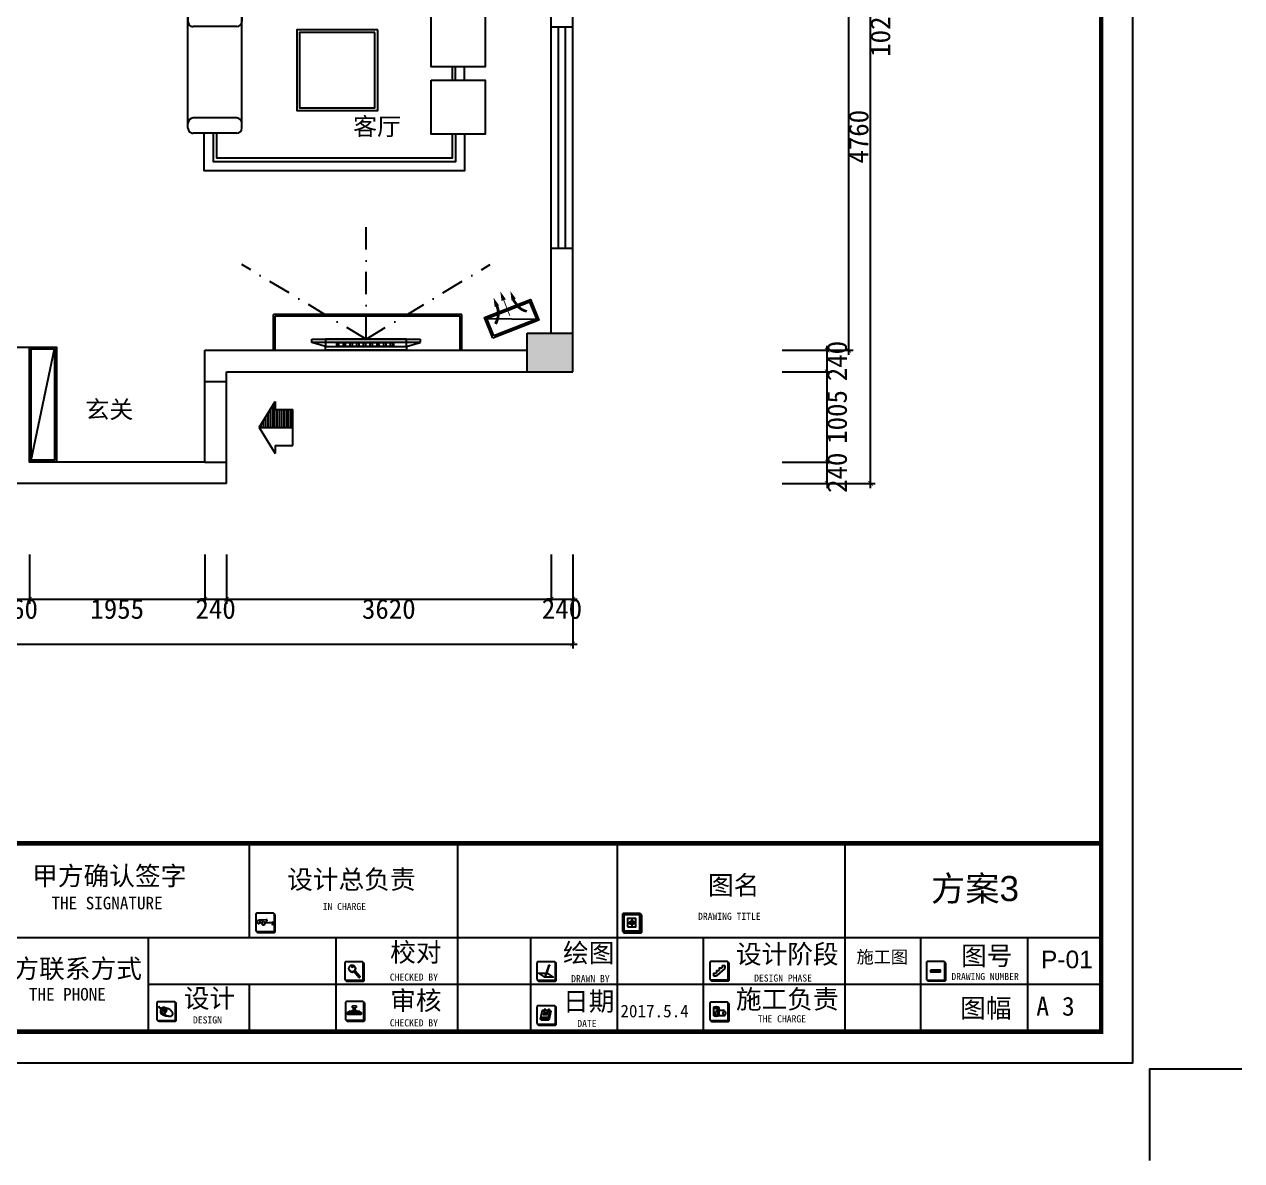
# Model space of a CAD drawing. Header units: millimetres. Extents: x 39175 to 431497, y 45587 to 68580.
# Drawn here: x 417930 to 431497, y 45587 to 58250 of the extents above; entities that cross this region are included whole.
import ezdxf
from ezdxf.enums import TextEntityAlignment as Align

# ---------------------------------------------------------------- set-up
doc = ezdxf.new("R2010")
doc.units = ezdxf.units.MM
doc.linetypes.add('DASHDOT', pattern=[1, 0.5, -0.25, 0, -0.25])
for name, color, linetype in [('0-01图框模板说明', 2, 'Continuous'), ('0-02图框细线', 136, 'Continuous'), ('016-P平面家具', 51, 'Continuous'), ('阿拉1', 8, 'Continuous')]:
    doc.layers.add(name, color=color, linetype=linetype)
doc.layers.add('Z not print', color=8, linetype='Continuous', plot=False)
doc.styles.add('ar', font='arial.ttf')
doc.styles.get("Standard").update_dxf_attribs({"font": ''})
doc.styles.get('Standard').set_extended_font_data('NSimSun')
doc.dimstyles.new('ISO-25', dxfattribs={"dimtxt": 220, "dimasz": 50, "dimexe": 50, "dimexo": 0.625, "dimtad": 2, "dimdec": 0, "dimtxsty": 'Standard', "dimblk": 'ARCHTICK', "dimcen": 2.5, "dimdle": 50, "dimclrd": 251, "dimclre": 251, "dimclrt": 51, "dimadec": 0, "dimazin": 0, "dimtfac": 1, "dimtdec": 0, "dimtix": 1, "dimtmove": 2, "dimatfit": 3, "dimfxl": 500, "dimfxlon": 1, "dimarcsym": 0})

# ---------------------------------------------------------------- blocks, each defined once
blk = doc.blocks.new('hgggg')
at = {"layer": '0-01图框模板说明'}
for points in [[(3505.73, 399.54, -0.414214), (3505.53, 399.34), (3502.97, 399.34, -0.071272), (3502.92, 399.35, 0.348143), (3503.11, 399.2), (3505.67, 399.2, 0.414214), (3505.86, 399.39), (3505.86, 401.95, 0.333108), (3505.72, 402.14, -0.057743), (3505.73, 402.09)], [(3564.11, 399.47, -0.414214), (3563.92, 399.28), (3561.36, 399.28, -0.071272), (3561.3, 399.28, 0.348143), (3561.5, 399.13), (3564.05, 399.13, 0.414214), (3564.25, 399.33), (3564.25, 401.89, 0.333108), (3564.11, 402.08, -0.057743), (3564.11, 402.03)], [(3519.89, 391.78, -0.414214), (3519.7, 391.59), (3517.14, 391.59, -0.071272), (3517.08, 391.59, 0.348143), (3517.27, 391.44), (3519.83, 391.44, 0.414214), (3520.03, 391.64), (3520.03, 394.2, 0.333108), (3519.89, 394.39, -0.057743), (3519.89, 394.34)], [(3550.49, 391.78, -0.414214), (3550.29, 391.59), (3547.73, 391.59, -0.071272), (3547.68, 391.59, 0.348143), (3547.87, 391.44), (3550.43, 391.44, 0.414214), (3550.62, 391.64), (3550.62, 394.2, 0.333108), (3550.48, 394.39, -0.057743), (3550.49, 394.34)], [(3578.01, 391.85, -0.414214), (3577.81, 391.65), (3575.26, 391.65, -0.071272), (3575.2, 391.66, 0.348143), (3575.39, 391.51), (3577.95, 391.51, 0.414214), (3578.15, 391.7), (3578.15, 394.26, 0.333108), (3578.01, 394.45, -0.057743), (3578.01, 394.4)], [(3612.51, 391.82, -0.414214), (3612.31, 391.62), (3609.76, 391.62, -0.071272), (3609.7, 391.63, 0.348143), (3609.89, 391.48), (3612.45, 391.48, 0.414214), (3612.65, 391.67), (3612.65, 394.23, 0.333108), (3612.51, 394.42, -0.057743), (3612.51, 394.38)], [(3610.26, 393.25), (3611.74, 393.25), (3611.74, 392.89), (3610.26, 392.89)], [(3489.99, 385.41, -0.414214), (3489.79, 385.21), (3487.23, 385.21, -0.071272), (3487.18, 385.22, 0.348143), (3487.37, 385.07), (3489.93, 385.07, 0.414214), (3490.12, 385.26), (3490.12, 387.82, 0.333108), (3489.98, 388.01, -0.057743), (3489.99, 387.97)], [(3519.99, 385.44, -0.414214), (3519.79, 385.25), (3517.23, 385.25, -0.071272), (3517.18, 385.26, 0.348143), (3517.37, 385.1), (3519.93, 385.1, 0.414214), (3520.13, 385.3), (3520.13, 387.86, 0.333108), (3519.98, 388.05, -0.057743), (3519.99, 388)], [(3578.01, 385.37, -0.414214), (3577.81, 385.18), (3575.26, 385.18, -0.071272), (3575.2, 385.18, 0.348143), (3575.39, 385.03), (3577.95, 385.03, 0.414214), (3578.15, 385.23), (3578.15, 387.79, 0.333108), (3578.01, 387.98, -0.057743), (3578.01, 387.93)], [(3550.49, 384.79, -0.414214), (3550.29, 384.59), (3547.73, 384.59, -0.071272), (3547.68, 384.6, 0.348143), (3547.87, 384.45), (3550.43, 384.45, 0.414214), (3550.62, 384.64), (3550.62, 387.2, 0.333108), (3550.48, 387.39, -0.057743), (3550.49, 387.35)]]:
    blk.add_hatch(color=8, dxfattribs=at).paths.add_polyline_path(points)
h = blk.add_hatch(color=8, dxfattribs=at)
h.paths.add_polyline_path([(3562.64, 400.99), (3562.38, 400.99), (3562.38, 400.75), (3562.64, 400.75)])
h.paths.add_polyline_path([(3562.64, 400.75), (3562.89, 400.75), (3562.89, 400.99), (3562.64, 400.99)])
h.paths.add_polyline_path([(3562.64, 400.75), (3562.64, 400.52), (3562.89, 400.52), (3562.89, 400.75)])
h.paths.add_polyline_path([(3562.64, 400.75), (3562.38, 400.75), (3562.38, 400.52), (3562.64, 400.52)])
at = {"layer": '0-01图框模板说明', "color": 8}
for p, q in [((3503.25, 401.2), (3504.44, 401.29)), ((3503.43, 401.19), (3504.46, 401.27)), ((3562.64, 401.41), (3562.64, 400.1)), ((3504.18, 400.74), (3505.37, 400.84)), ((3504.36, 400.73), (3505.39, 400.81)), ((3561.98, 400.75), (3563.29, 400.75)), ((3577.45, 393.49), (3576.13, 392.32)), ((3576.56, 393.56), (3576.56, 393.15)), ((3576.56, 393.56), (3577.01, 393.56)), ((3577.01, 393.95), (3577.45, 393.95)), ((3577.01, 393.95), (3577.01, 393.56)), ((3577.45, 393.95), (3577.45, 393.49)), ((3518.38, 393.02), (3519.23, 392.05)), ((3518.54, 393.16), (3519.38, 392.19)), ((3548.9, 392.34), (3548.88, 392.3)), ((3548.88, 392.3), (3548.89, 392.28)), ((3548.91, 392.33), (3548.89, 392.28)), ((3548.9, 392.3), (3548.89, 392.28)), ((3548.92, 392.33), (3548.9, 392.3)), ((3575.67, 392.73), (3575.67, 392.32)), ((3575.67, 392.73), (3576.12, 392.73)), ((3575.67, 392.32), (3576.13, 392.32)), ((3576.12, 393.15), (3576.56, 393.15)), ((3576.12, 393.15), (3576.12, 392.73)), ((3487.53, 386.56), (3487.53, 386.56)), ((3487.66, 386.95), (3488.14, 386.7)), ((3487.75, 386.44), (3488.36, 386.1)), ((3488.27, 386.93), (3487.79, 387.11)), ((3487.86, 386.92), (3487.86, 386.92)), ((3487.86, 386.92), (3488.21, 386.73)), ((3488.28, 386.86), (3487.91, 387.01)), ((3488.9, 387.07), (3488.28, 387.23)), ((3488.41, 386.7), (3488.52, 386.64)), ((3517.44, 386.49), (3517.74, 386.7)), ((3517.77, 386.7), (3518.07, 386.7)), ((3518.41, 386.87), (3518.41, 386.93)), ((3518.52, 386.87), (3518.52, 386.93)), ((3518.89, 386.7), (3519.22, 386.7)), ((3519.52, 386.49), (3519.25, 386.69)), ((3549.63, 386.78), (3549.3, 385.36)), ((3549.68, 386.74), (3549.35, 385.32)), ((3549.72, 386.71), (3549.39, 385.29)), ((3549.76, 386.67), (3549.43, 385.25)), ((3549.59, 386.82), (3549.76, 386.67)), ((3575.68, 387.24), (3575.68, 386.03)), ((3577.38, 386.76), (3576.17, 386.76)), ((3577.38, 385.95), (3576.17, 385.95)), ((3576.49, 387.24), (3576.49, 386.03)), ((3548.12, 385.4), (3548.29, 385.25)), ((3549.3, 385.36), (3548.17, 385.36)), ((3549.35, 385.32), (3548.21, 385.32)), ((3549.39, 385.29), (3548.26, 385.29)), ((3549.43, 385.25), (3548.29, 385.25))]:
    blk.add_line(p, q, dxfattribs=at)
at = {"layer": '0-01图框模板说明', "color": 2, "const_width": 0.724}
blk.add_lwpolyline([(3637.38, 670.41), (3637.38, 383.41), (3227.38, 383.41), (3227.38, 670.41)], close=True, dxfattribs=at)
blk.add_lwpolyline([(3637.38, 413.41), (3227.33, 413.41)], dxfattribs=at)
at = {"layer": '0-01图框模板说明', "color": 8}
for points in [[(3502.97, 399.34), (3505.53, 399.34, 0.414214), (3505.73, 399.54), (3505.73, 402.09, 0.414214), (3505.53, 402.29), (3502.97, 402.29, 0.414214), (3502.78, 402.09), (3502.78, 399.54, 0.414214)], [(3561.36, 399.28), (3563.92, 399.28, 0.414214), (3564.11, 399.47), (3564.11, 402.03, 0.414214), (3563.92, 402.23), (3561.36, 402.23, 0.414214), (3561.16, 402.03), (3561.16, 399.47, 0.414214)], [(3517.14, 391.59), (3519.7, 391.59, 0.414214), (3519.89, 391.78), (3519.89, 394.34, 0.414214), (3519.7, 394.54), (3517.14, 394.54, 0.414214), (3516.94, 394.34), (3516.94, 391.78, 0.414214)], [(3547.73, 391.59), (3550.29, 391.59, 0.414214), (3550.49, 391.78), (3550.49, 394.34, 0.414214), (3550.29, 394.54), (3547.73, 394.54, 0.414214), (3547.54, 394.34), (3547.54, 391.78, 0.414214)], [(3549.55, 393.92), (3549.44, 393.95), (3549.44, 393.97, -0.451962), (3549.51, 394), (3549.52, 393.99, -0.418435), (3549.55, 393.93)], [(3575.26, 391.65), (3577.81, 391.65, 0.414214), (3578.01, 391.85), (3578.01, 394.4, 0.414214), (3577.81, 394.6), (3575.26, 394.6, 0.414214), (3575.06, 394.4), (3575.06, 391.85, 0.414214)], [(3609.76, 391.62), (3612.31, 391.62, 0.414214), (3612.51, 391.82), (3612.51, 394.38, 0.414214), (3612.31, 394.57), (3609.76, 394.57, 0.414214), (3609.56, 394.38), (3609.56, 391.82, 0.414214)], [(3487.23, 385.21), (3489.79, 385.21, 0.414214), (3489.99, 385.41), (3489.99, 387.97, 0.414214), (3489.79, 388.16), (3487.23, 388.16, 0.414214), (3487.03, 387.97), (3487.03, 385.41, 0.414214)], [(3517.23, 385.25), (3519.79, 385.25, 0.414214), (3519.99, 385.44), (3519.99, 388, 0.414214), (3519.79, 388.2), (3517.23, 388.2, 0.414214), (3517.04, 388), (3517.04, 385.44, 0.414214)], [(3575.26, 385.18), (3577.81, 385.18, 0.414214), (3578.01, 385.37), (3578.01, 387.93, 0.414214), (3577.81, 388.13), (3575.26, 388.13, 0.414214), (3575.06, 387.93), (3575.06, 385.37, 0.414214)], [(3517.48, 386.5), (3519.48, 386.5, -0.414214), (3519.53, 386.45), (3519.53, 386.19, -0.414214), (3519.48, 386.13), (3517.48, 386.13, -0.414214), (3517.42, 386.19), (3517.42, 386.45, -0.414214)], [(3547.73, 384.59), (3550.29, 384.59, 0.414214), (3550.49, 384.79), (3550.49, 387.35, 0.414214), (3550.29, 387.54), (3547.73, 387.54, 0.414214), (3547.54, 387.35), (3547.54, 384.79, 0.414214)]]:
    blk.add_lwpolyline(points, format="xyb", close=True, dxfattribs=at)
for points in [[(3502.92, 399.35, 0.348143), (3503.11, 399.2), (3505.67, 399.2, 0.414214), (3505.86, 399.39), (3505.86, 401.95, 0.333108), (3505.72, 402.14)], [(3561.3, 399.28, 0.348143), (3561.5, 399.13), (3564.05, 399.13, 0.414214), (3564.25, 399.33), (3564.25, 401.89, 0.333108), (3564.11, 402.08)], [(3517.08, 391.59, 0.348143), (3517.27, 391.44), (3519.83, 391.44, 0.414214), (3520.03, 391.64), (3520.03, 394.2, 0.333108), (3519.89, 394.39)], [(3547.68, 391.59, 0.348143), (3547.87, 391.44), (3550.43, 391.44, 0.414214), (3550.62, 391.64), (3550.62, 394.2, 0.333108), (3550.48, 394.39)], [(3575.2, 391.66, 0.348143), (3575.39, 391.51), (3577.95, 391.51, 0.414214), (3578.15, 391.7), (3578.15, 394.26, 0.333108), (3578.01, 394.45)], [(3609.7, 391.63, 0.348143), (3609.89, 391.48), (3612.45, 391.48, 0.414214), (3612.65, 391.67), (3612.65, 394.23, 0.333108), (3612.51, 394.42)], [(3487.18, 385.22, 0.348143), (3487.37, 385.07), (3489.93, 385.07, 0.414214), (3490.12, 385.26), (3490.12, 387.82, 0.333108), (3489.98, 388.01)], [(3517.18, 385.26, 0.348143), (3517.37, 385.1), (3519.93, 385.1, 0.414214), (3520.13, 385.3), (3520.13, 387.86, 0.333108), (3519.98, 388.05)], [(3575.2, 385.18, 0.348143), (3575.39, 385.03), (3577.95, 385.03, 0.414214), (3578.15, 385.23), (3578.15, 387.79, 0.333108), (3578.01, 387.98)], [(3547.68, 384.6, 0.348143), (3547.87, 384.45), (3550.43, 384.45, 0.414214), (3550.62, 384.64), (3550.62, 387.2, 0.333108), (3550.48, 387.39)]]:
    blk.add_lwpolyline(points, format="xyb", dxfattribs=at)
for points in [[(3561.37, 399.48), (3563.91, 399.48), (3563.91, 402.02), (3561.37, 402.02)], [(3561.98, 400.1), (3563.29, 400.1), (3563.29, 401.41), (3561.98, 401.41)], [(3562.38, 400.99), (3562.89, 400.99), (3562.89, 400.52), (3562.38, 400.52)], [(3549.51, 393.82), (3549.4, 393.85), (3548.94, 392.57), (3549.04, 392.54)], [(3549.55, 393.91), (3549.44, 393.96), (3549.4, 393.86), (3549.51, 393.81)], [(3548.92, 392.33), (3548.9, 392.34), (3548.94, 392.57), (3549.04, 392.54)], [(3610.26, 393.25), (3611.74, 393.25), (3611.74, 392.89), (3610.26, 392.89)], [(3518.03, 386.68), (3518.93, 386.68), (3518.93, 386.57), (3518.03, 386.57)], [(3548.41, 385.73), (3548.52, 385.73), (3548.49, 385.65), (3548.38, 385.65)], [(3548.72, 386.48), (3549.18, 386.48), (3549.07, 386.11), (3548.6, 386.11)], [(3548.63, 385.73), (3548.74, 385.73), (3548.71, 385.65), (3548.6, 385.65)], [(3548.84, 385.73), (3548.95, 385.73), (3548.93, 385.65), (3548.81, 385.65)], [(3549.06, 385.73), (3549.17, 385.73), (3549.14, 385.65), (3549.03, 385.65)]]:
    blk.add_lwpolyline(points, close=True, dxfattribs=at)
for points in [[(3549.11, 392.7), (3549.15, 392.7), (3550.12, 392.07), (3548.82, 392.07), (3547.85, 392.7), (3548.98, 392.7)], [(3518.62, 386.76), (3518.8, 386.76), (3518.93, 386.68), (3518.03, 386.68), (3518.17, 386.76), (3518.31, 386.76)], [(3548.7, 386.82), (3549.59, 386.82), (3549.26, 385.4), (3548.12, 385.4), (3548.45, 386.82), (3548.65, 386.82)]]:
    blk.add_lwpolyline(points, dxfattribs=at)
for centre, radius in [((3518.13, 393.49), 0.533), ((3549.28, 386.66), 0.04)]:
    blk.add_circle(centre, radius, dxfattribs=at)
for centre, radius, start, end in [((3504.37, 401.1), 0.208, 298.7114, 70.1269), ((3504.37, 401.09), 0.198, 300.3285, 62.5398), ((3504.46, 401.26), 0.00492, 62.5398, 94.538), ((3503.53, 400.83), 0.368, 105.757, 120.9015), ((3503.54, 400.47), 0.321, 39.9377, 115.0821), ((3503.66, 401.01), 0.239, 194.4811, 315.0527), ((3503.43, 401.18), 0.00492, 94.538, 105.757), ((3504.46, 400.38), 0.368, 105.757, 138.6812), ((3504.36, 400.73), 0.00492, 94.538, 105.757), ((3504.47, 400.92), 0.00504, 133.8328, 294.2798), ((3505.3, 400.64), 0.208, 298.7114, 70.1269), ((3505.39, 400.81), 0.00492, 62.5398, 94.538), ((3505.3, 400.64), 0.198, 300.3285, 62.5398), ((3505.4, 400.46), 0.00504, 133.8328, 294.2798), ((3518.1, 393.5), 0.266, 22.4479, 114.9174), ((3518.04, 393.62), 0.125, 340.0341, 111.5177), ((3518.14, 393.44), 0.533, 323.7918, 16.5929), ((3518.14, 393.44), 0.533, 191.5054, 300.5031), ((3519.27, 392.15), 0.116, 246.2917, 21.6824), ((3488.27, 386.62), 0.686, 172.2315, 207.5085), ((3487.9, 386.71), 0.315, 158.1829, 240.9002), ((3488.94, 386.19), 1.48, 139.3249, 154.2833), ((3488.96, 388.03), 2.17, 233.0714, 279.6677), ((3488.13, 386.74), 0.518, 74.0812, 127.264), ((3487.88, 386.97), 0.0535, 54.1755, 246.924), ((3487.91, 386.98), 0.691, 277.384, 14.5417), ((3488.3, 386.97), 0.31, 239.1443, 279.6549), ((3488.23, 386.8), 0.0797, 255.5948, 46.2056), ((3488.13, 386.65), 0.31, 22.1455, 62.6561), ((3488.34, 386.74), 0.0787, 279.6549, 22.1455), ((3489.22, 387.84), 1.94, 243.4996, 273.0164), ((3487.87, 385.42), 1.94, 28.784, 58.3007), ((3489.18, 386.27), 0.4, 290.3762, 11.4241), ((3517.77, 386.65), 0.0574, 90, 119.8772), ((3518.46, 388.33), 1.14, 259.2449, 280.7551), ((3517.99, 386.87), 0.423, 7.6088, 51.9955), ((3518.23, 386.94), 0.197, 284.907, 336.821), ((3518.47, 387.04), 0.345, 237.0341, 302.9659), ((3518.94, 386.87), 0.423, 128.0045, 172.3912), ((3518.56, 386.87), 0.0402, 180, 209.5766), ((3518.71, 386.96), 0.21, 209.5766, 255.9056), ((3519.22, 386.65), 0.0574, 58.6434, 90), ((3548.67, 386.66), 0.04, 133.5405, 58.5094), ((3548.94, 386.72), 0.301, 120.0838, 193.4607), ((3548.67, 386.67), 0.0305, 218.3923, 328.4538), ((3548.94, 386.73), 0.249, 118.9884, 196.0214), ((3548.69, 386.65), 0.04, 72.6047, 87.6936), ((3548.83, 386.84), 0.146, 350.5454, 105.731), ((3548.81, 386.83), 0.115, 355.4404, 89.6822), ((3549.55, 386.72), 0.301, 127.1675, 193.4607), ((3549.3, 386.65), 0.04, 72.6047, 215.7707), ((3549.28, 386.67), 0.0305, 218.3923, 328.4538), ((3549.54, 386.73), 0.24, 120.88, 197.6449), ((3549.43, 386.88), 0.102, 75.6414, 126.1244), ((3549.42, 386.86), 0.0801, 333.2308, 96.566), ((3549.42, 386.86), 0.124, 340.7006, 72.9302)]:
    blk.add_arc(centre, radius, start, end, dxfattribs=at)
for centre, major_axis, ratio in [((3503.23, 400.89), (0, 0.305), 0.646017), ((3503.25, 400.88), (0, 0.305), 0.646017), ((3503.99, 400.67), (0, 0.305), 0.646017), ((3504, 400.66), (0, 0.305), 0.646017), ((3576.08, 387.24), (-0.401, 0), 0.454196), ((3576.08, 386.03), (-0.401, 0), 0.454196), ((3576.17, 386.35), (0, 0.401), 0.454196), ((3577.38, 386.35), (0, 0.401), 0.454196)]:
    blk.add_ellipse(centre, major_axis=major_axis, ratio=ratio, dxfattribs=at)
blk.add_ellipse((3518.46, 387.35), major_axis=(0.376, 0), ratio=0.460933, start_param=-0.967391, end_param=4.108984, dxfattribs=at)
for points in [[(3487.72, 387.06), (3487.51, 387.09), (3487.4, 387.2), (3487.35, 387.45)], [(3487.75, 387.1), (3487.5, 387.1), (3487.42, 387.28), (3487.37, 387.47)]]:
    blk.add_open_spline(points, degree=3, dxfattribs=at)
at = {"layer": '0-02图框细线'}
for p, q in [((3501.79, 398.41), (3501.79, 413.41)), ((3534.96, 398.41), (3534.96, 413.41)), ((3560.37, 383.41), (3560.37, 413.41)), ((3596.6, 398.41), (3596.6, 413.41)), ((3323.65, 398.41), (3637.38, 398.41)), ((3485.71, 383.41), (3485.71, 398.41)), ((3515.58, 383.41), (3515.58, 398.41)), ((3534.96, 383.41), (3534.96, 398.41)), ((3546.55, 383.41), (3546.55, 398.41)), ((3574.07, 383.41), (3574.07, 398.41)), ((3596.6, 383.41), (3596.6, 398.41)), ((3608.67, 383.41), (3608.67, 398.41)), ((3625.66, 398.41), (3625.66, 383.41)), ((3637.38, 390.91), (3485.71, 390.91)), ((3501.79, 383.41), (3501.79, 390.91))]:
    blk.add_line(p, q, dxfattribs=at)
blk.add_lwpolyline([(3642.38, 675.41), (3642.38, 378.41), (3222.38, 378.41), (3222.38, 675.41)], close=True, dxfattribs=at)
at = {"layer": 'Z not print', "color": 5}
blk.add_lwpolyline([(3645.14, 362.88), (3645.14, 377.48), (3659.75, 377.48)], dxfattribs=at)
at = {"layer": '0-02图框细线'}
for s, insert, char_height, attachment_point in [('{\\fSimSun|b0|i0|c134|p2;甲方确认签字}', (3467.17, 408.05), 3, 4), ('{\\fSimSun|b0|i0|c134|p2;设计总负责}', (3507.77, 407.48), 3, 4), ('{\\fSimSun|b0|i0|c134|p2;图名}', (3574.77, 406.57), 3, 4), ('{\\fSimSun|b0|i0|c134|p2;THE SIGNATURE}', (3470.25, 403.87), 2, 4), ('{\\fSimSun|b0|i0|c134|p2;IN CHARGE}', (3513.43, 403.33), 1.1268, 4), ('{\\fSimSun|b0|i0|c134|p2;DRAWING TITLE}', (3573.2, 401.77), 1.1268, 4), ('{\\fSimSun|b0|i0|c134|p2;校对}', (3524.17, 395.88), 3, 4), ('{\\fSimSun|b0|i0|c134|p2;绘图}', (3551.69, 395.79), 3, 4), ('{\\fSimSun|b0|i0|c134|p2;设计阶段}', (3579.22, 395.59), 3, 4), ('{\\fSimSun|b0|i0|c134|p2;甲方联系方式}', (3460.09, 393.27), 3, 4), ('{\\fSimHei|b0|i0|c134|p2;施工图}', (3602.52, 395.2), 2, 5), ('{\\fSimSun|b0|i0|c134|p2;图号}', (3615.08, 395.34), 3, 4), ('{\\fSimSun|b0|i0|c134|p2;CHECKED BY}', (3524.12, 392.09), 1.1268, 4), ('{\\fSimSun|b0|i0|c134|p2;DRAWN BY}', (3552.99, 391.85), 1.1268, 4), ('{\\fSimSun|b0|i0|c134|p2;DESIGN PHASE}', (3582.13, 391.94), 1.1268, 4), ('{\\fSimSun|b0|i0|c134|p2;DRAWING NUMBER}', (3613.53, 392.18), 1.1268, 4), ('{\\fSimSun|b0|i0|c134|p2;THE PHONE}', (3466.66, 389.35), 2, 4), ('{\\fSimSun|b0|i0|c134|p2;设计}', (3491.31, 388.55), 3, 4), ('{\\fSimSun|b0|i0|c134|p2;审核}', (3524.17, 388.21), 3, 4), ('{\\fSimSun|b0|i0|c134|p2;日期}', (3551.69, 388.07), 3, 4), ('{\\fSimSun|b0|i0|c134|p2;施工负责}', (3579.22, 388.42), 3, 4), ('{\\fSimHei|b0|i0|c134|p49;2017.5.4}', (3560.83, 386.68), 2, 4), ('{\\fSimSun|b0|i0|c134|p2;图幅}', (3614.92, 387), 3, 4), ('{\\fSimSun|b0|i0|c134|p2;A 3}', (3627.05, 387.44), 3, 4), ('{\\fSimSun|b0|i0|c134|p2;DESIGN}', (3492.78, 385.27), 1.1268, 4), ('{\\fSimSun|b0|i0|c134|p2;THE CHARGE}', (3582.72, 385.45), 1.1268, 4), ('{\\fSimSun|b0|i0|c134|p2;CHECKED BY}', (3524.12, 384.81), 1.1268, 4), ('{\\fSimSun|b0|i0|c134|p2;DATE}', (3553.97, 384.71), 1.1268, 4)]:
    blk.add_mtext(s, dxfattribs=dict(at, insert=insert, char_height=char_height, attachment_point=attachment_point))
blk = doc.blocks.new('_ArchTick')
at = {"color": 0, "linetype": 'ByBlock', "const_width": 0.15}
blk.add_lwpolyline([(-0.5, -0.5), (0.5, 0.5)], dxfattribs=at)
blk = doc.blocks.new('*D198')
at = {"color": 251, "lineweight": -2, "transparency": 16777216}
for p, q in [((417727, 52344), (417727, 51794)), ((417987, 52344), (417987, 51794)), ((417727, 51844), (417677, 51844)), ((417727, 51844), (417987, 51844)), ((417987, 51844), (418037, 51844))]:
    blk.add_line(p, q, dxfattribs=at)
at = {"layer": 'Defpoints', "color": 0, "transparency": 16777216}
for p in [(417727, 53373), (417987, 53373), (417987, 51844)]:
    blk.add_point(p, dxfattribs=at)
at = {"color": 251, "lineweight": -2, "transparency": 16777216, "xscale": 50, "yscale": 50, "zscale": 50}
blk.add_blockref('_ArchTick', (417727, 51844), dxfattribs=at)
at = {"color": 251, "lineweight": -2, "transparency": 16777216, "xscale": 50, "yscale": 50, "zscale": 50, "rotation": 180}
blk.add_blockref('_ArchTick', (417987, 51844), dxfattribs=at)
at = {"color": 51, "transparency": 16777216, "insert": (417857, 51734), "char_height": 220, "attachment_point": 5}
blk.add_mtext('260', dxfattribs=at)
blk = doc.blocks.new('*D189')
at = {"color": 251, "lineweight": -2, "transparency": 16777216}
for p, q in [((417987, 52344), (417987, 51794)), ((419942, 52344), (419942, 51794)), ((417937, 51844), (419992, 51844))]:
    blk.add_line(p, q, dxfattribs=at)
at = {"layer": 'Defpoints', "color": 0, "transparency": 16777216}
for p in [(417987, 53373), (419942, 53373), (419942, 51844)]:
    blk.add_point(p, dxfattribs=at)
at = {"color": 251, "lineweight": -2, "transparency": 16777216, "xscale": 50, "yscale": 50, "zscale": 50, "rotation": 180}
blk.add_blockref('_ArchTick', (417987, 51844), dxfattribs=at)
at = {"color": 251, "lineweight": -2, "transparency": 16777216, "xscale": 50, "yscale": 50, "zscale": 50}
blk.add_blockref('_ArchTick', (419942, 51844), dxfattribs=at)
at = {"color": 51, "transparency": 16777216, "insert": (418965, 51734), "char_height": 220, "attachment_point": 5}
blk.add_mtext('1955', dxfattribs=at)
blk = doc.blocks.new('*D190')
at = {"color": 251, "lineweight": -2, "transparency": 16777216}
for p, q in [((419942, 52344), (419942, 51794)), ((420182, 52344), (420182, 51794)), ((419942, 51844), (419892, 51844)), ((419942, 51844), (420182, 51844)), ((420182, 51844), (420232, 51844))]:
    blk.add_line(p, q, dxfattribs=at)
at = {"layer": 'Defpoints', "color": 0, "transparency": 16777216}
for p in [(419942, 53373), (420182, 53373), (420182, 51844)]:
    blk.add_point(p, dxfattribs=at)
at = {"color": 251, "lineweight": -2, "transparency": 16777216, "xscale": 50, "yscale": 50, "zscale": 50}
blk.add_blockref('_ArchTick', (419942, 51844), dxfattribs=at)
at = {"color": 251, "lineweight": -2, "transparency": 16777216, "xscale": 50, "yscale": 50, "zscale": 50, "rotation": 180}
blk.add_blockref('_ArchTick', (420182, 51844), dxfattribs=at)
at = {"color": 51, "transparency": 16777216, "insert": (420062, 51734), "char_height": 220, "attachment_point": 5}
blk.add_mtext('240', dxfattribs=at)
blk = doc.blocks.new('*D191')
at = {"color": 251, "lineweight": -2, "transparency": 16777216}
for p, q in [((420182, 52344), (420182, 51794)), ((423802, 52344), (423802, 51794)), ((420132, 51844), (423852, 51844))]:
    blk.add_line(p, q, dxfattribs=at)
at = {"layer": 'Defpoints', "color": 0, "transparency": 16777216}
for p in [(423802, 54808), (420182, 53373), (423802, 51844)]:
    blk.add_point(p, dxfattribs=at)
at = {"color": 251, "lineweight": -2, "transparency": 16777216, "xscale": 50, "yscale": 50, "zscale": 50, "rotation": 180}
blk.add_blockref('_ArchTick', (420182, 51844), dxfattribs=at)
at = {"color": 251, "lineweight": -2, "transparency": 16777216, "xscale": 50, "yscale": 50, "zscale": 50}
blk.add_blockref('_ArchTick', (423802, 51844), dxfattribs=at)
at = {"color": 51, "transparency": 16777216, "insert": (421992, 51734), "char_height": 220, "attachment_point": 5}
blk.add_mtext('3620', dxfattribs=at)
blk = doc.blocks.new('*D192')
at = {"color": 251, "lineweight": -2, "transparency": 16777216}
for p, q in [((423802, 52344), (423802, 51794)), ((424042, 52344), (424042, 51794)), ((423802, 51844), (423752, 51844)), ((423802, 51844), (424042, 51844)), ((424042, 51844), (424092, 51844))]:
    blk.add_line(p, q, dxfattribs=at)
at = {"layer": 'Defpoints', "color": 0, "transparency": 16777216}
for p in [(423802, 54808), (424042, 54378), (424042, 51844)]:
    blk.add_point(p, dxfattribs=at)
at = {"color": 251, "lineweight": -2, "transparency": 16777216, "xscale": 50, "yscale": 50, "zscale": 50}
blk.add_blockref('_ArchTick', (423802, 51844), dxfattribs=at)
at = {"color": 251, "lineweight": -2, "transparency": 16777216, "xscale": 50, "yscale": 50, "zscale": 50, "rotation": 180}
blk.add_blockref('_ArchTick', (424042, 51844), dxfattribs=at)
at = {"color": 51, "transparency": 16777216, "insert": (423922, 51734), "char_height": 220, "attachment_point": 5}
blk.add_mtext('240', dxfattribs=at)
blk = doc.blocks.new('*D199')
at = {"color": 251, "lineweight": -2, "transparency": 16777216}
for p, q in [((426378, 53373), (426928, 53373)), ((426878, 53373), (426878, 53423)), ((426878, 53133), (426878, 53373)), ((426378, 53133), (426928, 53133)), ((426878, 53133), (426878, 53083))]:
    blk.add_line(p, q, dxfattribs=at)
at = {"layer": 'Defpoints', "color": 0, "transparency": 16777216}
for p in [(419942, 53373), (426878, 53373), (420182, 53133)]:
    blk.add_point(p, dxfattribs=at)
at = {"color": 251, "lineweight": -2, "transparency": 16777216, "xscale": 50, "yscale": 50, "zscale": 50}
for p, rotation in [((426878, 53373), 270), ((426878, 53133), 90)]:
    blk.add_blockref('_ArchTick', p, dxfattribs=dict(at, rotation=rotation))
at = {"color": 51, "transparency": 16777216, "insert": (426989, 53253), "char_height": 220, "attachment_point": 5, "rotation": 90}
blk.add_mtext('240', dxfattribs=at)
blk = doc.blocks.new('*D200')
at = {"color": 251, "lineweight": -2, "transparency": 16777216}
for p, q in [((426878, 53323), (426878, 54428)), ((426378, 54378), (426928, 54378)), ((426378, 53373), (426928, 53373))]:
    blk.add_line(p, q, dxfattribs=at)
at = {"layer": 'Defpoints', "color": 0, "transparency": 16777216}
for p in [(424042, 54378), (426878, 54378), (419942, 53373)]:
    blk.add_point(p, dxfattribs=at)
at = {"color": 251, "lineweight": -2, "transparency": 16777216, "xscale": 50, "yscale": 50, "zscale": 50}
for p, rotation in [((426878, 54378), 90), ((426878, 53373), 270)]:
    blk.add_blockref('_ArchTick', p, dxfattribs=dict(at, rotation=rotation))
at = {"color": 51, "transparency": 16777216, "insert": (426989, 53875), "char_height": 220, "attachment_point": 5, "rotation": 90}
blk.add_mtext('1005', dxfattribs=at)
blk = doc.blocks.new('*D201')
at = {"color": 251, "lineweight": -2, "transparency": 16777216}
for p, q in [((426378, 54618), (426928, 54618)), ((426878, 54618), (426878, 54668)), ((426878, 54378), (426878, 54618)), ((426378, 54378), (426928, 54378)), ((426878, 54378), (426878, 54328))]:
    blk.add_line(p, q, dxfattribs=at)
at = {"layer": 'Defpoints', "color": 0, "transparency": 16777216}
for p in [(423532, 54618), (426878, 54618), (424042, 54378)]:
    blk.add_point(p, dxfattribs=at)
at = {"color": 251, "lineweight": -2, "transparency": 16777216, "xscale": 50, "yscale": 50, "zscale": 50}
for p, rotation in [((426878, 54618), 270), ((426878, 54378), 90)]:
    blk.add_blockref('_ArchTick', p, dxfattribs=dict(at, rotation=rotation))
at = {"color": 51, "transparency": 16777216, "insert": (426989, 54498), "char_height": 220, "attachment_point": 5, "rotation": 90}
blk.add_mtext('240', dxfattribs=at)
blk = doc.blocks.new('*D202')
at = {"color": 251, "lineweight": -2, "transparency": 16777216}
for p, q in [((427118, 54568), (427118, 59428)), ((426618, 59378), (427168, 59378)), ((426618, 54618), (427168, 54618))]:
    blk.add_line(p, q, dxfattribs=at)
at = {"layer": 'Defpoints', "color": 0, "transparency": 16777216}
for p in [(424042, 59378), (427118, 59378), (423532, 54618)]:
    blk.add_point(p, dxfattribs=at)
at = {"color": 251, "lineweight": -2, "transparency": 16777216, "xscale": 50, "yscale": 50, "zscale": 50}
for p, rotation in [((427118, 59378), 90), ((427118, 54618), 270)]:
    blk.add_blockref('_ArchTick', p, dxfattribs=dict(at, rotation=rotation))
at = {"color": 51, "transparency": 16777216, "insert": (427229, 56998), "char_height": 220, "attachment_point": 5, "rotation": 90}
blk.add_mtext('4760', dxfattribs=at)
blk = doc.blocks.new('*D194')
at = {"color": 251, "lineweight": -2, "transparency": 16777216}
for p, q in [((406662, 51844), (406662, 51294)), ((424042, 51844), (424042, 51294)), ((406612, 51344), (424092, 51344))]:
    blk.add_line(p, q, dxfattribs=at)
at = {"layer": 'Defpoints', "color": 0, "transparency": 16777216}
for p in [(424042, 54378), (406662, 53133), (424042, 51344)]:
    blk.add_point(p, dxfattribs=at)
at = {"color": 251, "lineweight": -2, "transparency": 16777216, "xscale": 50, "yscale": 50, "zscale": 50, "rotation": 180}
blk.add_blockref('_ArchTick', (406662, 51344), dxfattribs=at)
at = {"color": 251, "lineweight": -2, "transparency": 16777216, "xscale": 50, "yscale": 50, "zscale": 50}
blk.add_blockref('_ArchTick', (424042, 51344), dxfattribs=at)
at = {"color": 51, "transparency": 16777216, "insert": (415352, 51234), "char_height": 220, "attachment_point": 5}
blk.add_mtext('17380', dxfattribs=at)
blk = doc.blocks.new('*D221')
at = {"color": 251, "lineweight": -2, "transparency": 16777216}
for p, q in [((426861, 63393), (427411, 63393)), ((427361, 53083), (427361, 63443)), ((426861, 53133), (427411, 53133))]:
    blk.add_line(p, q, dxfattribs=at)
at = {"layer": 'Defpoints', "color": 0, "transparency": 16777216}
for p in [(420182, 63393), (427361, 63393), (420182, 53133)]:
    blk.add_point(p, dxfattribs=at)
at = {"color": 251, "lineweight": -2, "transparency": 16777216, "xscale": 50, "yscale": 50, "zscale": 50}
for p, rotation in [((427361, 63393), 90), ((427361, 53133), 270)]:
    blk.add_blockref('_ArchTick', p, dxfattribs=dict(at, rotation=rotation))
at = {"color": 51, "transparency": 16777216, "insert": (427472, 58263), "char_height": 220, "attachment_point": 5, "rotation": 90}
blk.add_mtext('10260', dxfattribs=at)
blk = doc.blocks.new('A$C7E183354')
h = blk.add_hatch(color=51)
h.paths.add_polyline_path([(483, 363), (474, 368, 0.105784), (444, 277), (454, 281, -0.09957)])
h.paths.add_polyline_path([(454, 281), (444, 277, 0.024147), (442, 255), (452, 259, -0.02552)])
h.paths.add_polyline_path([(452, 259), (442, 255, 0.0992), (459, 166), (468, 170, -0.104026)])
h.paths.add_polyline_path([(133, 231), (130, 221, -0.09957), (207, 182), (217, 186, 0.105784)])
h.paths.add_polyline_path([(217, 186), (207, 182, -0.02552), (224, 167), (234, 171, 0.024147)])
h.paths.add_polyline_path([(234, 171), (224, 167, -0.104026), (274, 92), (283, 95, 0.0992)])
at = {"color": 250}
blk.add_line((104, 118), (499, 503), dxfattribs=at)
at = {"color": 1}
blk.add_line((459, 166), (468, 170), dxfattribs=at)
at = {"color": 51}
blk.add_line((274, 92), (283, 95), dxfattribs=at)
blk.add_lwpolyline([(0, 324), (93, 92), (604, 297), (510, 529)], close=True, dxfattribs=at)
at = {"color": 250}
blk.add_lwpolyline([(26, 313), (104, 118), (578, 308), (499, 503)], close=True, dxfattribs=at)
at = {"color": 51, "const_width": 10}
blk.add_lwpolyline([(380, 98), (310, 271)], dxfattribs=at)
at = {"color": 51}
for points in [[(503, 75, 0, 52.5, 0), (465, 170, 52.5, 52.5, 0)], [(316, 0, 0, 52.5, 0), (278, 95, 52.5, 52.5, 0)], [(418, 2, 0, 52.5, 0), (380, 98, 52.5, 52.5, 0)]]:
    blk.add_lwpolyline(points, format="xyseb", dxfattribs=at)
for centre, radius, start, end in [((672, 252), 229, 149.5372, 201.8853), ((672, 252), 219, 149.5372, 201.8853), ((70, 10), 219, 21.8853, 74.2333), ((70, 10), 229, 21.8853, 74.2333)]:
    blk.add_arc(centre, radius, start, end, dxfattribs=at)
blk = doc.blocks.new('海龙工具_2014102820235788')
at = {"layer": '016-P平面家具', "color": 51, "ltscale": 120}
for p, q in [((675, 1600), (125, 1600)), ((125, 1600), (125, 1050)), ((675, 1050), (675, 1600)), ((1751, 1419), (1600, 1419)), ((52, 1000), (661, 1000)), ((125, 1050), (675, 1050)), ((0, -948), (0, 948)), ((713, 948), (713, 843)), ((99, 790), (99, -790)), ((661, 790), (99, 790)), ((661, 790), (99, 790)), ((99, 790), (99, 314)), ((766, 790), (661, 790)), ((818, 367), (818, 738)), ((766, 314), (99, 314)), ((766, 314), (99, 314)), ((99, 314), (766, 314)), ((99, 314), (766, 314)), ((99, 314), (99, -314)), ((818, -262), (818, 262)), ((99, -314), (99, -790)), ((99, -314), (766, -314)), ((766, -314), (99, -314)), ((818, -738), (818, -367)), ((99, -790), (661, -790)), ((99, -790), (661, -790)), ((661, -790), (766, -790)), ((713, -843), (713, -948)), ((661, -1000), (52, -1000)), ((125, -1600), (125, -1050)), ((125, -1050), (675, -1050)), ((675, -1050), (675, -1600)), ((2284, -1064), (1047, -1064)), ((1047, -1064), (1096, -1064)), ((1047, -1064), (1096, -1064)), ((2284, -1064), (2227, -1064)), ((991, -1121), (991, -1608)), ((991, -1121), (991, -1608)), ((1152, -1121), (1152, -1608)), ((1152, -1121), (1152, -1608)), ((2170, -1121), (2170, -1608)), ((2340, -1121), (2340, -1608)), ((675, -1600), (125, -1600)), ((2284, -1664), (1047, -1664)), ((1047, -1664), (1096, -1664)), ((1047, -1664), (1096, -1664)), ((2284, -1664), (2227, -1664))]:
    blk.add_line(p, q, dxfattribs=at)
at = {"layer": '016-P平面家具', "color": 250, "ltscale": 120}
for p, q in [((645, 1570), (155, 1570)), ((155, 1570), (155, 1080)), ((645, 1080), (645, 1570)), ((397, 1163), (397, 1489)), ((558, 1326), (232, 1326)), ((1751, 1319), (1600, 1319)), ((1600, 1279), (1751, 1279)), ((155, 1080), (645, 1080)), ((155, -1080), (645, -1080)), ((155, -1570), (155, -1080)), ((645, -1080), (645, -1570)), ((397, -1163), (397, -1489)), ((558, -1326), (232, -1326)), ((645, -1570), (155, -1570))]:
    blk.add_line(p, q, dxfattribs=at)
at = {"layer": '016-P平面家具', "color": 51, "ltscale": 120}
for points in [[(1000, 1047), (1000, 1647), (1600, 1647), (1600, 1047)], [(1751, 1047), (1751, 1647), (2351, 1647), (2351, 1047)], [(1188, 450), (1188, -450), (2088, -450), (2088, 450)]]:
    blk.add_lwpolyline(points, close=True, dxfattribs=at)
at = {"layer": '016-P平面家具', "color": 51}
for points in [[(675, 1419), (1000, 1419)], [(404, 1000), (404, 1050)], [(404, -1050), (404, -1000)], [(991, -1483), (675, -1483)]]:
    blk.add_lwpolyline(points, dxfattribs=at)
at = {"layer": '016-P平面家具', "color": 51, "ltscale": 120}
blk.add_lwpolyline([(2351, 1419), (2760, 1419), (2760, -1482), (2340, -1482)], dxfattribs=at)
at = {"layer": '016-P平面家具', "color": 250, "ltscale": 120}
for points in [[(675, 1319), (1000, 1319)], [(675, 1279), (1000, 1279)], [(2351, 1319), (2660, 1319), (2660, -567)], [(2351, 1279), (2620, 1279), (2620, -567)], [(504, 1000), (504, 1050)], [(544, 1000), (544, 1050)], [(2620, -567), (2620, -1341), (2340, -1341)], [(2660, -567), (2660, -1381), (2340, -1381)], [(2660, -567), (2660, -1382)], [(504, -1050), (504, -1000)], [(544, -1050), (544, -1000)], [(991, -1341), (675, -1341)], [(991, -1383), (675, -1383)]]:
    blk.add_lwpolyline(points, dxfattribs=at)
blk.add_lwpolyline([(157, -790, 0.414214), (210, -738), (210, 738, 0.414214), (157, 790), (99, 790), (99, -790)], format="xyb", close=True, dxfattribs=at)
blk.add_lwpolyline([(1218, 420), (1218, -420), (2058, -420), (2058, 420)], close=True, dxfattribs=at)
at = {"layer": '016-P平面家具', "color": 51, "ltscale": 120}
for centre in [(395, 1326), (395, -1326)]:
    blk.add_circle(centre, 130, dxfattribs=at)
at = {"layer": '016-P平面家具', "color": 250, "ltscale": 120}
for centre in [(395, 1326), (395, -1326)]:
    blk.add_circle(centre, 55, dxfattribs=at)
at = {"layer": '016-P平面家具', "color": 51, "ltscale": 120}
for centre, radius, start, end in [((52, 948), 52.4, 90, 180), ((661, 948), 52.4, 0, 90), ((661, 843), 52.4, 270, 0), ((766, 738), 52.4, 0, 90), ((766, 367), 52.4, 270, 0), ((766, 367), 52.4, 270, 0), ((766, 262), 52.4, 0, 90), ((766, 262), 52.4, 0, 90), ((766, -262), 52.4, 270, 0), ((766, -262), 52.4, 270, 0), ((766, -367), 52.4, 0, 90), ((661, -843), 52.4, 0, 90), ((766, -738), 52.4, 270, 0), ((766, -738), 52.4, 270, 0), ((52, -948), 52.4, 180, 270), ((661, -948), 52.4, 270, 0), ((1047, -1121), 56.3, 90, 180), ((1047, -1121), 56.3, 90, 180), ((1096, -1121), 56.3, 0, 90), ((1096, -1121), 56.3, 0, 90), ((2227, -1121), 56.3, 90, 180), ((2284, -1121), 56.3, 0, 90), ((1047, -1608), 56.3, 180, 270), ((1047, -1608), 56.3, 180, 270), ((1096, -1608), 56.3, 270, 0), ((1096, -1608), 56.3, 270, 0), ((2227, -1608), 56.3, 180, 270), ((2284, -1608), 56.3, 270, 0)]:
    blk.add_arc(centre, radius, start, end, dxfattribs=at)
blk = doc.blocks.new('A$C3CBC0539')
at = {"color": 51}
for p, q in [((932, 2185), (780, 2141)), ((932, 2229), (1833, 2229)), ((932, 2185), (932, 2229)), ((1833, 2185), (932, 2185)), ((1832, 2185), (932, 2185)), ((932, 2185), (932, 2105)), ((1832, 2105), (1832, 2185)), ((1832, 2185), (1988, 2141)), ((1833, 2229), (1833, 2185)), ((780, 2141), (1988, 2141)), ((780, 2105), (780, 2141)), ((1988, 2105), (780, 2105)), ((932, 2105), (1832, 2105)), ((1988, 2141), (1988, 2105))]:
    blk.add_line(p, q, dxfattribs=at)
at = {"color": 250, "linetype": 'DASHDOT', "ltscale": 500}
for q in [(0, 1273), (1382, 835), (2765, 1273)]:
    blk.add_line((1382, 2105), q, dxfattribs=at)
at = {"layer": '阿拉1', "color": 8}
for p, q in [((1076, 2185), (1706, 2185)), ((1706, 2141), (1076, 2141))]:
    blk.add_line(p, q, dxfattribs=at)
at = {"layer": '阿拉1', "color": 250}
for p, q in [((1076, 2141), (1076, 2185)), ((1088, 2141), (1088, 2185)), ((1113, 2141), (1113, 2185)), ((1163, 2141), (1163, 2185)), ((1188, 2141), (1188, 2185)), ((1238, 2141), (1238, 2185)), ((1263, 2141), (1263, 2185)), ((1313, 2141), (1313, 2185)), ((1338, 2141), (1338, 2185)), ((1388, 2141), (1388, 2185)), ((1413, 2141), (1413, 2185)), ((1463, 2141), (1463, 2185)), ((1488, 2141), (1488, 2185)), ((1538, 2141), (1538, 2185)), ((1563, 2141), (1563, 2185)), ((1613, 2141), (1613, 2185)), ((1638, 2141), (1638, 2185)), ((1688, 2141), (1688, 2185)), ((1706, 2185), (1706, 2141))]:
    blk.add_line(p, q, dxfattribs=at)

msp = doc.modelspace()

# ---------------------------------------------------------------- hatches: boundary and pattern name
h = msp.add_hatch(color=8)
h.dxf.hatch_style = 1
h.paths.add_polyline_path([(424042.5, 54807.9), (423532.5, 54807.9), (423532.5, 54377.9), (424042.5, 54377.9)])
h = msp.add_hatch()
h.set_pattern_fill('ANSI31', color=251, scale=8, angle=45, style=0)
h.set_pattern_definition([(90, (420545.47, 53758.2), (-25.4, 5e-15), [])])
h.paths.add_polyline_path([(420923.8, 53958.2), (420723.8, 53958.2), (420723.8, 54048.1), (420545.5, 53758.2), (420923.8, 53758.2)])

# ---------------------------------------------------------------- linework, layer by layer
for p, q in [((423802.5, 58222.9), (423802.5, 59377.9)), ((424042.5, 58222.9), (424042.5, 59377.9)), ((423802.5, 58222.9), (424042.5, 58222.9)), ((423802.5, 54807.9), (423802.5, 55757.9)), ((423802.5, 55757.9), (424042.5, 55757.9)), ((424042.5, 54377.9), (424042.5, 55757.9)), ((423532.5, 54377.9), (423532.5, 54807.9)), ((423532.5, 54807.9), (424042.5, 54807.9)), ((417727.5, 54652.9), (417987.5, 54652.9)), ((417987.5, 53372.9), (417987.5, 54652.9)), ((417987.5, 54652.9), (417987.5, 53372.9)), ((419942.5, 54267.9), (419942.5, 54617.9)), ((419942.5, 54617.9), (423532.5, 54617.9)), ((420182.5, 54377.9), (424042.5, 54377.9)), ((420182.5, 54267.9), (420182.5, 54377.9)), ((420182.5, 54267.9), (419942.5, 54267.9)), ((420723.8, 54048.1), (420723.8, 53958.2)), ((419942.5, 53372.9), (417987.5, 53372.9)), ((418287.5, 53372.9), (417987.5, 53372.9)), ((419942.5, 53372.9), (420182.5, 53372.9)), ((420182.5, 53132.9), (420182.5, 53372.9)), ((420182.5, 53132.9), (406662.5, 53132.9))]:
    msp.add_line(p, q)
at = {"color": 251}
for p, q in [((423802.5, 55757.9), (423802.5, 58222.9)), ((424042.5, 55757.9), (424042.5, 58222.9)), ((419942.5, 53372.9), (419942.5, 54267.9)), ((420182.5, 53372.9), (420182.5, 54267.9))]:
    msp.add_line(p, q, dxfattribs=at)
at = {"color": 51}
for p, q in [((423882.5, 55757.9), (423882.5, 58222.9)), ((423962.5, 55757.9), (423962.5, 58222.9))]:
    msp.add_line(p, q, dxfattribs=at)
at = {"color": 1}
for p, q in [((418007.5, 53392.9), (418267.5, 54632.9)), ((420545.5, 53758.2), (420723.8, 54048.1)), ((420723.8, 53958.2), (420923.8, 53958.2)), ((420923.8, 53558.2), (420923.8, 53958.2)), ((420545.5, 53758.2), (420723.8, 53468.3)), ((420545.5, 53758.2), (420923.8, 53758.2)), ((420723.8, 53558.2), (420723.8, 53468.3)), ((420723.8, 53558.2), (420923.8, 53558.2))]:
    msp.add_line(p, q, dxfattribs=at)
at = {"color": 2}
msp.add_lwpolyline([(417987.5, 54652.9), (418287.5, 54652.9), (418287.5, 53372.9), (417987.5, 53372.9)], close=True, dxfattribs=at)
at = {"color": 1}
msp.add_lwpolyline([(418007.5, 54632.9), (418267.5, 54632.9), (418267.5, 53392.9), (418007.5, 53392.9)], close=True, dxfattribs=at)
at = {"layer": '016-P平面家具'}
for p, q in [((422806.6, 55017.9), (420706.6, 55017.9)), ((420706.6, 54617.9), (420706.6, 55017.9)), ((422806.6, 54617.9), (422806.6, 55017.9))]:
    msp.add_line(p, q, dxfattribs=at)
at = {"layer": '016-P平面家具', "color": 250}
for p, q in [((422786.6, 54997.9), (420726.6, 54997.9)), ((420726.6, 54617.9), (420726.6, 54997.9)), ((422786.6, 54617.9), (422786.6, 54997.9))]:
    msp.add_line(p, q, dxfattribs=at)

# ---------------------------------------------------------------- block references
at = {"layer": '0-02图框细线', "xscale": 70, "yscale": 70, "zscale": 70}
msp.add_blockref('hgggg', (175315.1, 20185.6), dxfattribs=at)
at = {"layer": '016-P平面家具', "color": 6, "ltscale": 10, "rotation": 270}
msp.add_blockref('海龙工具_2014102820235788', (421417.9, 59377.9), dxfattribs=at)
at = {"layer": '016-P平面家具', "rotation": 180}
msp.add_blockref('A$C3CBC0539', (423120.3, 56846.7), dxfattribs=at)
at = {"layer": '016-P平面家具', "xscale": -1, "rotation": 223.2545824271891}
msp.add_blockref('A$C7E183354', (422929.1, 54987.9), dxfattribs=at)

# ---------------------------------------------------------------- texts
at = {"color": 2, "style": 'ar', "flags": 8}
for tag, height, p in [('客厅', 196, (421862, 57117.6)), ('玄关', 196, (418876.9, 53962.6)), ('方案3', 280, (428525.8, 48625.5)), ('P-01', 196, (429549.6, 47829.7))]:
    msp.add_attdef(tag, text='原始结构图', height=height, dxfattribs=at).set_placement(p, align=Align.MIDDLE)

# ---------------------------------------------------------------- dimensions: what is measured, and where the dimension line sits
for base, p1, p2, angle, picture, middle in [((427361.1, 63392.9), (420182.5, 53132.9), (420182.5, 63392.9), 90, '*D221', (427471.7, 58262.9)), ((427118.5, 59377.9), (423532.5, 54617.9), (424042.5, 59377.9), 270, '*D202', (427229.1, 56997.9)), ((426878.5, 54617.9), (424042.5, 54377.9), (423532.5, 54617.9), 270, '*D201', (426989.1, 54497.9)), ((426878.5, 54377.9), (419942.5, 53372.9), (424042.5, 54377.9), 270, '*D200', (426989.1, 53875.4)), ((426878.5, 53372.9), (420182.5, 53132.9), (419942.5, 53372.9), 270, '*D199', (426989.1, 53252.9))]:
    dim = msp.add_linear_dim(base=base, p1=p1, p2=p2, angle=angle, dimstyle='ISO-25')
    dim.commit()
    dim.dimension.update_dxf_attribs({"geometry": picture, "text_midpoint": middle})
for base, p1, p2, picture, middle in [((423802.5, 51844.1), (420182.5, 53372.9), (423802.5, 54807.9), '*D191', (421992.5, 51733.5)), ((424042.5, 51844.1), (423802.5, 54807.9), (424042.5, 54377.9), '*D192', (423922.5, 51733.5)), ((424042.5, 51344.1), (406662.5, 53132.9), (424042.5, 54377.9), '*D194', (415352.5, 51233.5)), ((417987.5, 51844.1), (417727.5, 53372.9), (417987.5, 53372.9), '*D198', (417857.5, 51733.5)), ((419942.5, 51844.1), (417987.5, 53372.9), (419942.5, 53372.9), '*D189', (418965, 51733.5)), ((420182.5, 51844.1), (419942.5, 53372.9), (420182.5, 53372.9), '*D190', (420062.5, 51733.5))]:
    dim = msp.add_linear_dim(base=base, p1=p1, p2=p2, dimstyle='ISO-25')
    dim.commit()
    dim.dimension.update_dxf_attribs({"geometry": picture, "text_midpoint": middle})

doc.saveas('drawing.dxf')
